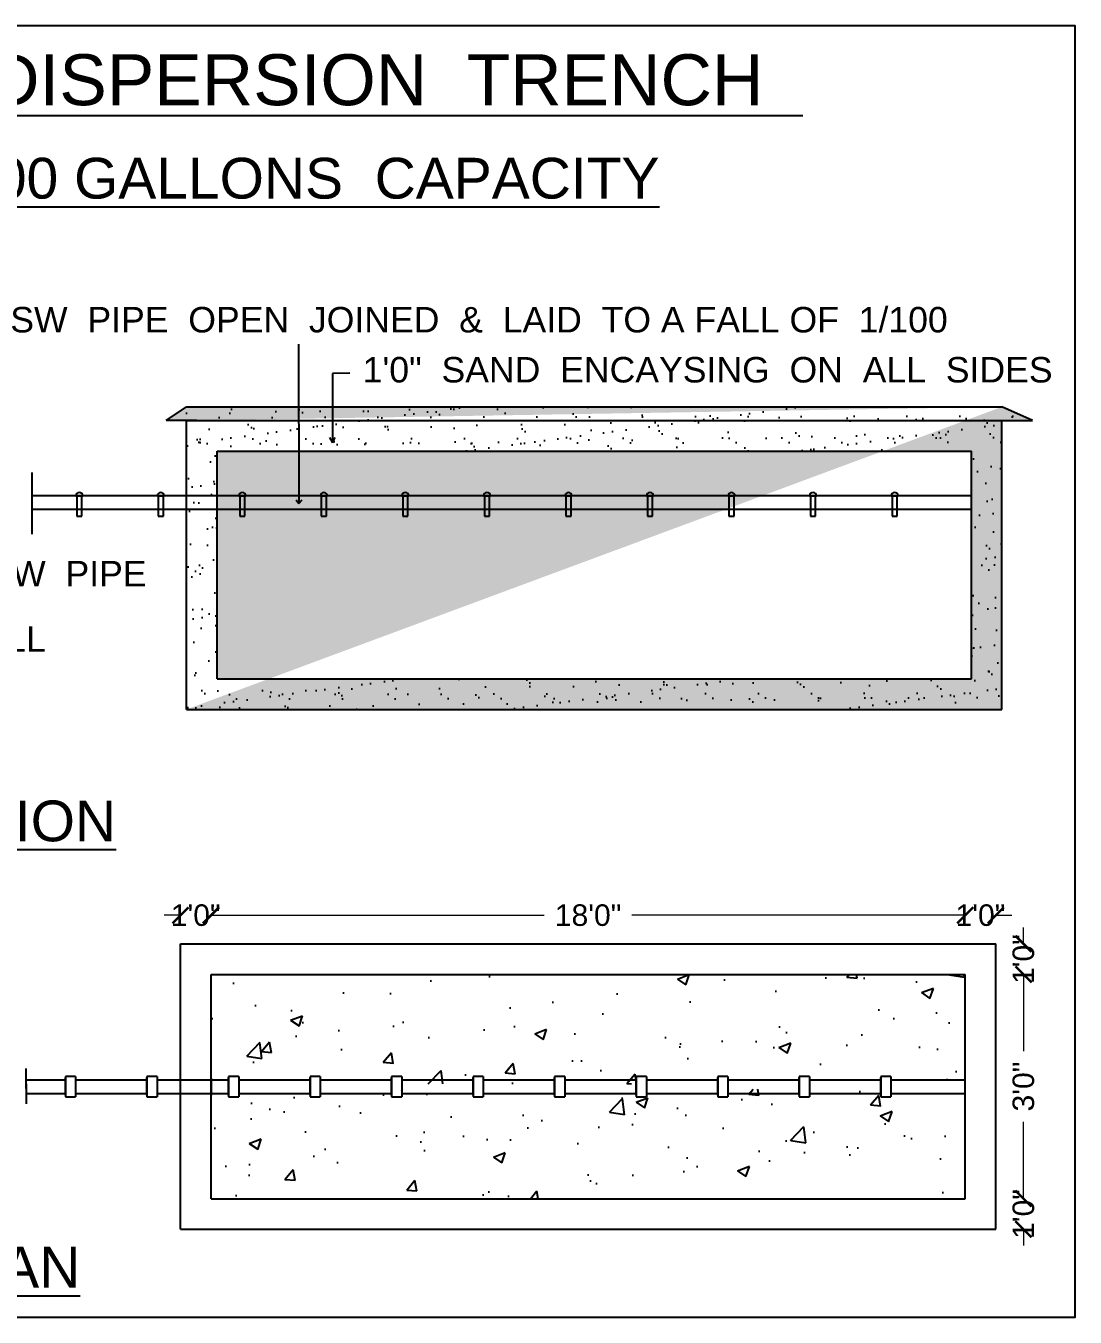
# Model space of a CAD drawing. Header units: metres. Extents: x 1738 to 2075, y -536 to -356.
# Drawn here: x 2068.26 to 2075.41, y -371.86 to -363.05 of the extents above; entities that cross this region are included whole.
import ezdxf
from ezdxf.enums import TextEntityAlignment as Align

# ---------------------------------------------------------------- set-up
doc = ezdxf.new("R2010")
doc.units = ezdxf.units.M
doc.header["$MEASUREMENT"] = 0
doc.header["$PDMODE"] = 98
doc.styles.get("Standard").update_dxf_attribs({"font": 'arial.ttf'})
doc.dimstyles.get("Standard").update_dxf_attribs({"dimtxt": 0.4600000000000001, "dimasz": 0.1, "dimexe": 0.15, "dimexo": 0, "dimgap": 0.09, "dimtad": 0, "dimzin": 0, "dimdsep": 46, "dimtxsty": 'Standard', "dimcen": 0.09, "dimse1": 1, "dimse2": 1, "dimsd1": 1, "dimsd2": 1, "dimadec": 0, "dimazin": 0, "dimtfac": 1, "dimtix": 1, "dimtofl": 0, "dimtmove": 0, "dimatfit": 3, "dimfxl": 0, "dimtolj": 1, "dimtzin": 0, "dimarcsym": 0})

# ---------------------------------------------------------------- blocks, each defined once
blk = doc.blocks.new('_ArchTick')
at = {"color": 0, "const_width": 0.15}
blk.add_lwpolyline([(-0.5, -0.5), (0.5, 0.5)], dxfattribs=at)
blk = doc.blocks.new('*D20')
at = {"lineweight": -2}
for p, q in [((63615.9643828489, 4243.717518060431), (63615.9643828489, 4249.717518060431)), ((63615.9643828489, 4232.355877489989), (63615.9643828489, 4226.355877489988))]:
    blk.add_line(p, q, dxfattribs=at)
at = {"layer": 'DEFPOINTS', "color": 0}
for p in [(63605.67847238, 4243.717518060431), (63615.9643828489, 4243.717518060431), (63594.31683180956, 4232.355877489989)]:
    blk.add_point(p, dxfattribs=at)
at = {"lineweight": -2, "xscale": 6, "yscale": 6, "zscale": 6}
for p, rotation in [((63615.9643828489, 4243.717518060431), 270), ((63615.9643828489, 4232.355877489989), 90)]:
    blk.add_blockref('_ArchTick', p, dxfattribs=dict(at, rotation=rotation))
at = {"color": 0, "insert": (63615.9643828489, 4238.03669777522), "char_height": 8, "attachment_point": 5, "rotation": 90}
blk.add_mtext('\\A1;1\'0"', dxfattribs=at)
blk = doc.blocks.new('*D19')
at = {"lineweight": -2}
for p, q in [((63302.70139050153, 4254.316576946107), (63296.70139050153, 4254.316576946107)), ((63314.06303107197, 4254.316576946107), (63320.06303107197, 4254.316576946107))]:
    blk.add_line(p, q, dxfattribs=at)
at = {"layer": 'DEFPOINTS', "color": 0}
for p in [(63314.06303107197, 4254.316576946107), (63302.70139050153, 4243.717518060432), (63314.06303107197, 4232.355877489989)]:
    blk.add_point(p, dxfattribs=at)
at = {"lineweight": -2, "xscale": 6, "yscale": 6, "zscale": 6}
blk.add_blockref('_ArchTick', (63302.70139050153, 4254.316576946107), dxfattribs=at)
at = {"lineweight": -2, "xscale": 6, "yscale": 6, "zscale": 6, "rotation": 180}
blk.add_blockref('_ArchTick', (63314.06303107197, 4254.316576946107), dxfattribs=at)
at = {"color": 0, "insert": (63308.38221078676, 4254.316576946107), "char_height": 8, "attachment_point": 5}
blk.add_mtext('\\A1;1\'0"', dxfattribs=at)
blk = doc.blocks.new('*D18')
at = {"lineweight": -2}
for p, q in [((63314.06303107197, 4254.316576946105), (63437.89241632995, 4254.316576946105)), ((63594.31683180956, 4254.316576946105), (63470.48744655157, 4254.316576946105))]:
    blk.add_line(p, q, dxfattribs=at)
at = {"layer": 'DEFPOINTS', "color": 0}
for p in [(63594.31683180956, 4254.316576946105), (63314.06303107197, 4232.355877489989), (63594.31683180956, 4232.355877489989)]:
    blk.add_point(p, dxfattribs=at)
at = {"lineweight": -2, "xscale": 6, "yscale": 6, "zscale": 6, "rotation": 180}
blk.add_blockref('_ArchTick', (63314.06303107197, 4254.316576946105), dxfattribs=at)
at = {"lineweight": -2, "xscale": 6, "yscale": 6, "zscale": 6}
blk.add_blockref('_ArchTick', (63594.31683180956, 4254.316576946105), dxfattribs=at)
at = {"color": 0, "insert": (63454.18993144076, 4254.316576946105), "char_height": 8, "attachment_point": 5}
blk.add_mtext('\\A1;18\'0"', dxfattribs=at)
blk = doc.blocks.new('*D17')
at = {"lineweight": -2}
for p, q in [((63594.31683180956, 4254.316576946105), (63588.31683180954, 4254.316576946105)), ((63605.67847238, 4254.316576946105), (63611.67847238, 4254.316576946105))]:
    blk.add_line(p, q, dxfattribs=at)
at = {"layer": 'DEFPOINTS', "color": 0}
for p in [(63605.67847238, 4254.316576946105), (63605.67847238, 4243.717518060431), (63594.31683180956, 4232.355877489989)]:
    blk.add_point(p, dxfattribs=at)
at = {"lineweight": -2, "xscale": 6, "yscale": 6, "zscale": 6}
blk.add_blockref('_ArchTick', (63594.31683180956, 4254.316576946105), dxfattribs=at)
at = {"lineweight": -2, "xscale": 6, "yscale": 6, "zscale": 6, "rotation": 180}
blk.add_blockref('_ArchTick', (63605.67847238, 4254.316576946105), dxfattribs=at)
at = {"color": 0, "insert": (63599.99765209477, 4254.316576946105), "char_height": 8, "attachment_point": 5}
blk.add_mtext('\\A1;1\'0"', dxfattribs=at)
blk = doc.blocks.new('*D22')
at = {"lineweight": -2}
for p, q in [((63615.96438284888, 4149.037179973414), (63615.96438284888, 4155.037179973414)), ((63615.96438284888, 4137.675539402971), (63615.96438284888, 4131.675539402968))]:
    blk.add_line(p, q, dxfattribs=at)
at = {"layer": 'DEFPOINTS', "color": 0}
for p in [(63605.67847238, 4149.037179973414), (63615.96438284888, 4149.037179973414), (63605.67847238, 4137.675539402971)]:
    blk.add_point(p, dxfattribs=at)
at = {"lineweight": -2, "xscale": 6, "yscale": 6, "zscale": 6}
for p, rotation in [((63615.96438284888, 4149.037179973414), 270), ((63615.96438284888, 4137.675539402971), 90)]:
    blk.add_blockref('_ArchTick', p, dxfattribs=dict(at, rotation=rotation))
at = {"color": 0, "insert": (63615.96438284888, 4143.356359688203), "char_height": 8, "attachment_point": 5, "rotation": 90}
blk.add_mtext('\\A1;1\'0"', dxfattribs=at)
blk = doc.blocks.new('*D21')
at = {"lineweight": -2}
for p, q in [((63615.9643828489, 4232.355877489989), (63615.9643828489, 4203.794581115852)), ((63615.9643828489, 4149.037179973414), (63615.9643828489, 4177.59847634755))]:
    blk.add_line(p, q, dxfattribs=at)
at = {"layer": 'DEFPOINTS', "color": 0}
for p in [(63594.31683180956, 4232.355877489989), (63615.9643828489, 4232.355877489989), (63605.67847238, 4149.037179973414)]:
    blk.add_point(p, dxfattribs=at)
at = {"lineweight": -2, "xscale": 6, "yscale": 6, "zscale": 6}
for p, rotation in [((63615.9643828489, 4232.355877489989), 90), ((63615.9643828489, 4149.037179973414), 270)]:
    blk.add_blockref('_ArchTick', p, dxfattribs=dict(at, rotation=rotation))
at = {"color": 0, "insert": (63615.9643828489, 4190.696528731709), "char_height": 8, "attachment_point": 5, "rotation": 90}
blk.add_mtext('\\A1;3\'0"', dxfattribs=at)
blk = doc.blocks.new('FDSAF')
h = blk.add_hatch()
h.set_pattern_fill('AR-SAND', color=256, scale=6.31202253913463, style=0)
h.set_pattern_definition([(37.50000000000001, (-471.3110959983969, -584.6624004122468), (-0.3976154962036261, 12.1621550589514), [0, -9.59427425948464, 0, -10.73043831652887, 0, -10.25703662609377]), (7.500000000000004, (-471.3110959983969, -584.6624004122468), (11.17087045288532, 17.81344957246023), [0, -5.175858482090393, 0, -8.647470878614442, 0, -3.313811833045678]), (327.5, (-479.0748837215287, -584.6624004122468), (19.65653362143812, 0.0357200734754881), [0, -3.156011269567315, 0, -11.36164057044233, 0, -14.83325296696638]), (317.5, (-479.0748837215287, -584.6624004122468), (18.97473888355258, 5.539907947912698), [0, -1.578005634783655, 0, -7.448186596178862, 0, -8.521230427831753])])
h.paths.add_polyline_path([(-330.1914683210271, -146.6210160668615), (-27.21438644256706, -146.6210160668615), (-27.21438644256706, -253.9253992321501), (-330.1914683210271, -253.9253992321501)])
h.paths.add_polyline_path([(-318.8298277505892, -157.9826566373058), (-38.57602701301221, -157.9826566373058), (-38.57602701301221, -242.5637586617086), (-318.8298277505892, -242.5637586617086)], flags=16)
edge = h.paths.add_edge_path()
edge.add_line((-330.1914683210271, -141.571398035554), (-27.21438644256705, -141.571398035554))
edge.add_line((-15.85274587212916, -146.6210160668615), (-27.21438644256706, -141.571398035554))
edge.add_line((-27.21438644256706, -146.6210160668615), (-15.85274587212916, -146.6210160668615))
edge.add_line((-337.7700735274557, -146.6210160668615), (-330.1914683210271, -141.571398035554))
edge.add_line((-326.4084329570178, -146.6210160668615), (-337.7700735274557, -146.6210160668615))
h = blk.add_hatch()
h.set_pattern_fill('AR-SAND', color=256, scale=3.787213523480779, style=0)
h.set_pattern_definition([(37.50000000000001, (-471.3110959983969, -584.6624004122468), (-0.2385692977221756, 7.297293035370838), [0, -5.756564555690784, 0, -6.438262989917325, 0, -6.154221975656267]), (7.500000000000004, (-471.3110959983969, -584.6624004122468), (6.702522271731192, 10.68806974347614), [0, -3.105515089254236, 0, -5.188482527168665, 0, -1.988287099827408]), (327.5, (-475.9693686322789, -584.6624004122468), (11.79392017286287, 0.0214320440852929), [0, -1.893606761740389, 0, -6.816984342265402, 0, -8.899951780179832]), (317.5, (-475.9693686322789, -584.6624004122468), (11.38484333013153, 3.323944768747621), [0, -0.9468033808701948, 0, -4.468911957707318, 0, -5.112738256699048])])
h.paths.add_polyline_path([(-318.8298277505892, -157.9826566373058), (-38.57602701301221, -157.9826566373058), (-38.57602701301221, -242.5637586617086), (-318.8298277505892, -242.5637586617086)], flags=16)
edge = h.paths.add_edge_path()
edge.add_line((-330.1914683210271, -141.571398035554), (-27.21438644256705, -141.571398035554))
edge.add_line((-337.7700735274557, -146.6210160668615), (-330.1914683210271, -141.571398035554))
edge.add_line((-326.4084329570178, -146.6210160668615), (-337.7700735274557, -146.6210160668615))
edge.add_line((-330.1914683210271, -253.9253992321501), (-330.1914683210271, -146.6210160668615))
edge.add_line((-330.1914683210271, -253.9253992321501), (-27.21438644256705, -253.9253992321501))
edge.add_line((-27.21438644256706, -253.9253992321501), (-27.21438644256706, -146.6210160668615))
edge.add_line((-27.21438644256706, -146.6210160668615), (-15.85274587212916, -146.6210160668615))
edge.add_line((-15.85274587212916, -146.6210160668615), (-27.21438644256706, -141.571398035554))
h = blk.add_hatch()
h.set_pattern_fill('AR-CONC', color=256, scale=6.31202253913463, style=0)
h.set_pattern_definition([(50, (-473.6025643012108, -495.0089926349568), (45.27362438999778, -3.960928903889591), [4.734016904350971, -52.07418594786069]), (355, (-473.6025643012108, -495.0089926349568), (-8.758015451002448, 47.47853701674245), [3.787213523480779, -41.65934875828858]), (100.4513999999999, (-469.8297623875914, -495.3390697544041), (36.51564256479744, 43.51757928859398), [4.023295159287232, -44.25624814080452]), (46.18419999999999, (-473.6025643012108, -482.3849475566876), (67.36449553614749, -10.4475974910011), [7.10102535652646, -78.11127892179107]), (96.63559999999981, (-467.9888569112445, -483.2555842034198), (58.99612063911971, 61.48653956897427), [6.03494292829151, -66.3843616070088]), (351.1842000000001, (-473.6025643012108, -482.3849475566876), (58.99607264154872, 61.48658564830944), [5.680820285221169, -62.48902313743288]), (21, (-467.2905417620786, -485.5409588262547), (37.6769076674014, -25.41339512561001), [4.734016904350971, -52.07418594786069]), (326, (-467.2905417620786, -485.5409588262547), (15.35811859206048, 45.77163428590227), [3.787213523480778, -41.65934875828853]), (71.45140000000002, (-464.1508008036471, -487.658743759214), (53.03504169497311, 20.35819764791508), [4.023295159287235, -44.25624814080458]), (37.50000000000001, (-473.6025643012108, -495.0089926349568), (0.7675328083535479, 21.01233508522628), [0, -41.15438695515779, 0, -42.29055101220203, 0, -41.81714932176689]), (7.500000000000004, (-473.6025643012108, -495.0089926349568), (16.60500849694564, 24.89535615100132), [0, -24.11192609949428, 0, -40.2075835742876, 0, -15.93785691131494]), (327.5, (-487.6783745634821, -495.0089926349568), (33.69499249016004, -1.423668587546958), [0, -15.78005634783658, 0, -49.23377580525013, 0, -65.32943328004346]), (317.5, (-493.9903971026142, -495.0089926349568), (36.81084245400727, 6.318649047612633), [0, -20.51407325218756, 0, -32.69627675271739, 0, -46.39336566263954])])
h.paths.add_polyline_path([(-321.1212960534031, -352.3923664305411), (-321.1212960534031, -393.1049118079582), (-314.613781209373, -393.1049118079582), (-314.613781209373, -390.7405527197216), (-310.8265676858937, -390.7405527197216), (-310.8265676858937, -393.1049118079582), (-284.3160730215313, -393.1049118079582), (-284.3160730215313, -390.7405527197216), (-280.5288594980448, -390.7405527197216), (-280.5288594980448, -393.1049118079582), (-254.0183648336824, -393.1049118079582), (-254.0183648336824, -390.7405527197216), (-250.2311513102031, -390.7405527197216), (-250.2311513102031, -393.1049118079582), (-223.7206566458335, -393.1049118079582), (-223.7206566458335, -390.7405527197216), (-219.9334431223542, -390.7405527197216), (-219.9334431223542, -393.1049118079582), (-193.4229484579919, -393.1049118079582), (-193.4229484579919, -390.7405527197216), (-189.6357349345126, -390.7405527197216), (-189.6357349345126, -393.1049118079582), (-163.1252402701429, -393.1049118079582), (-163.1252402701429, -390.7405527197216), (-159.3380267466637, -390.7405527197216), (-159.3380267466637, -393.1049118079582), (-132.827532082294, -393.1049118079582), (-132.827532082294, -390.7405527197216), (-129.0403185588147, -390.7405527197216), (-129.0403185588147, -393.1049118079582), (-102.5298238944524, -393.1049118079582), (-102.5298238944524, -390.7405527197216), (-98.74261037096585, -390.7405527197216), (-98.74261037096585, -393.1049118079582), (-72.23211570660352, -393.1049118079582), (-72.23211570660352, -390.7405527197216), (-68.44490218312421, -390.7405527197216), (-68.44490218312421, -393.1049118079582), (-40.86749531582609, -393.1049118079582), (-40.86749531582609, -352.3923664305411)])
h.paths.add_polyline_path([(-40.86749531582609, -435.7110639471166), (-40.86749531582609, -394.9985185697007), (-68.44490218312421, -394.9985185697007), (-68.44490218312421, -397.2187471851457), (-72.23211570660352, -397.2187471851457), (-72.23211570660352, -394.9985185696987), (-98.74261037096585, -394.9985185696987), (-98.74261037096585, -397.2187471851457), (-102.5298238944524, -397.2187471851457), (-102.5298238944524, -394.9985185697007), (-129.0403185588147, -394.9985185697007), (-129.0403185588147, -397.2187471851457), (-132.827532082294, -397.2187471851457), (-132.827532082294, -394.9985185696987), (-159.3380267466637, -394.9985185696987), (-159.3380267466637, -397.2187471851457), (-163.1252402701429, -397.2187471851457), (-163.1252402701429, -394.9985185697007), (-189.6357349345126, -394.9985185697007), (-189.6357349345126, -397.2187471851457), (-193.4229484579919, -397.2187471851457), (-193.4229484579919, -394.9985185696987), (-219.9334431223542, -394.9985185696987), (-219.9334431223542, -397.2187471851457), (-223.7206566458335, -397.2187471851457), (-223.7206566458335, -394.9985185697007), (-250.2311513102031, -394.9985185697007), (-250.2311513102031, -397.2187471851457), (-254.0183648336824, -397.2187471851457), (-254.0183648336824, -394.9985185696987), (-280.5288594980448, -394.9985185696987), (-280.5288594980448, -397.2187471851457), (-284.3160730215313, -397.2187471851457), (-284.3160730215313, -394.9985185697007), (-310.8265676858937, -394.9985185697007), (-310.8265676858937, -397.2187471851457), (-314.613781209373, -397.2187471851457), (-314.613781209373, -394.9985185696987), (-321.1212960534031, -394.9985185696987), (-321.1212960534031, -397.2077264583958), (-321.1212960534031, -435.7110639471166)])
for p, q in [((-288.6263844802816, -118.3082233148407), (-288.4535253326248, -177.4555017906987)), ((-269.5874119908622, -129.0031070537179), (-276.0273180369913, -129.172435236037)), ((-276.0273180369913, -129.172435236037), (-276.0273180369913, -154.9103427965619)), ((-337.7700735274557, -146.6210160668615), (-330.1914683210271, -141.571398035554)), ((-330.1914683210271, -141.571398035554), (-27.21438644256706, -141.571398035554)), ((-15.85274587212916, -146.6210160668615), (-27.21438644256706, -141.571398035554)), ((-326.4084329570178, -146.6210160668615), (-337.7700735274557, -146.6210160668615)), ((-330.1914683210271, -253.9253992321501), (-330.1914683210271, -146.6210160668615)), ((-330.1914683210271, -146.6210160668615), (-27.21438644256706, -146.6210160668615)), ((-27.21438644256706, -253.9253992321501), (-27.21438644256706, -146.6210160668615)), ((-27.21438644256706, -146.6210160668615), (-15.85274587212916, -146.6210160668615)), ((-277.0753399109017, -152.8800766390985), (-276.0273180369913, -154.9103427965619)), ((-276.0273180369913, -154.9103427965619), (-274.9732536400916, -152.9967610387775)), ((-318.8298277505892, -242.5637586617086), (-318.8298277505892, -157.9826566373058)), ((-318.8298277505892, -157.9826566373058), (-38.57602701301221, -157.9826566373058)), ((-38.57602701301221, -242.5637586617086), (-38.57602701301221, -157.9826566373058)), ((-387.5281778253922, -188.7857631028746), (-387.5281778253922, -165.9933102371014)), ((-368.7977004015412, -174.6427128379846), (-387.5281778253922, -174.6427128379846)), ((-38.57602701301221, -174.6427128379846), (-371.356937877732, -174.6427128379846)), ((-371.356937877732, -174.6427128379846), (-368.7977004015412, -174.6427128379846)), ((-371.356937877732, -174.6427128379846), (-368.7977004015412, -174.6427128379846)), ((-371.0241225205027, -174.6427128379846), (-371.0241225205027, -182.2171398849459)), ((-371.0241225205027, -174.6427128379846), (-371.0241225205027, -182.2171398849459)), ((-369.1305157587703, -182.2171398849459), (-369.1305157587703, -174.6427128379846)), ((-369.1305157587703, -182.2171398849459), (-369.1305157587703, -174.6427128379846)), ((-341.0592296898831, -174.6427128379846), (-338.4999922136994, -174.6427128379846)), ((-340.7264143326611, -174.6427128379846), (-340.7264143326611, -182.2171398849459)), ((-338.8328075709214, -182.2171398849459), (-338.8328075709214, -174.6427128379846)), ((-310.7615215020341, -174.6427128379846), (-308.2022840258505, -174.6427128379846)), ((-310.4287061448122, -174.6427128379846), (-310.4287061448122, -182.2171398849459)), ((-308.5350993830798, -182.2171398849459), (-308.5350993830798, -174.6427128379846)), ((-289.4292088918446, -176.0307093535393), (-288.4535253326248, -177.4555017906987)), ((-288.4535253326248, -177.4555017906987), (-287.2526873359166, -176.0307093535393)), ((-280.4638133141999, -174.6427128379846), (-277.9045758380016, -174.6427128379846)), ((-280.1309979569778, -174.6427128379846), (-280.1309979569778, -182.2171398849459)), ((-278.2373911952309, -182.2171398849459), (-278.2373911952309, -174.6427128379846)), ((-250.1661051263509, -174.6427128379846), (-247.6068676501601, -174.6427128379846)), ((-249.8332897691216, -174.6427128379846), (-249.8332897691216, -182.2171398849459)), ((-247.939683007382, -182.2171398849459), (-247.939683007382, -174.6427128379846)), ((-219.868396938502, -174.6427128379846), (-217.3091594623111, -174.6427128379846)), ((-219.5355815812727, -174.6427128379846), (-219.5355815812727, -182.2171398849459)), ((-217.6419748195331, -182.2171398849459), (-217.6419748195331, -174.6427128379846)), ((-189.570688750653, -174.6427128379846), (-187.0114512744621, -174.6427128379846)), ((-189.2378733934311, -174.6427128379846), (-189.2378733934311, -182.2171398849459)), ((-187.3442666316914, -182.2171398849459), (-187.3442666316914, -174.6427128379846)), ((-159.2729805628041, -174.6427128379846), (-156.7137430866132, -174.6427128379846)), ((-158.940165205582, -174.6427128379846), (-158.940165205582, -182.2171398849459)), ((-157.0465584438498, -182.2171398849459), (-157.0465584438498, -174.6427128379846)), ((-128.9752723749698, -174.6427128379846), (-126.4160348987716, -174.6427128379846)), ((-128.6424570177405, -174.6427128379846), (-128.6424570177405, -182.2171398849459)), ((-126.7488502559936, -182.2171398849459), (-126.7488502559936, -174.6427128379846)), ((-98.67756418712088, -174.6427128379846), (-96.11832671092995, -174.6427128379846)), ((-98.34474882989163, -174.6427128379846), (-98.34474882989163, -182.2171398849459)), ((-96.45114206815195, -182.2171398849459), (-96.45114206815195, -174.6427128379846)), ((-68.37985599927197, -174.6427128379846), (-65.82061852308108, -174.6427128379846)), ((-68.0470406420427, -174.6427128379846), (-68.0470406420427, -182.2171398849459)), ((-66.15343388030306, -182.2171398849459), (-66.15343388030306, -174.6427128379846)), ((-369.1305157587703, -179.6923308692912), (-387.5281778253922, -179.6923308692912)), ((-38.57602701301221, -179.6923308692912), (-371.0241225205027, -179.6923308692912)), ((-371.0241225205027, -182.2171398849459), (-369.1305157587703, -182.2171398849459)), ((-371.0241225205027, -182.2171398849459), (-369.1305157587703, -182.2171398849459)), ((-340.7264143326611, -182.2171398849459), (-338.8328075709214, -182.2171398849459)), ((-310.4287061448122, -182.2171398849459), (-308.5350993830798, -182.2171398849459)), ((-280.1309979569778, -182.2171398849459), (-278.2373911952309, -182.2171398849459)), ((-249.8332897691216, -182.2171398849459), (-247.939683007382, -182.2171398849459)), ((-219.5355815812727, -182.2171398849459), (-217.6419748195331, -182.2171398849459)), ((-189.2378733934311, -182.2171398849459), (-187.3442666316914, -182.2171398849459)), ((-158.940165205582, -182.2171398849459), (-157.0465584438498, -182.2171398849459)), ((-128.6424570177405, -182.2171398849459), (-126.7488502559936, -182.2171398849459)), ((-98.34474882989163, -182.2171398849459), (-96.45114206815195, -182.2171398849459)), ((-68.0470406420427, -182.2171398849459), (-66.15343388030306, -182.2171398849459)), ((-318.8298277505892, -242.5637586617086), (-38.57602701301221, -242.5637586617086)), ((-330.1914683210271, -253.9253992321501), (-27.21438644256706, -253.9253992321501)), ((-332.482936623841, -330.4316669744248), (-332.960224521441, -330.4316669744248)), ((-332.482936623841, -447.0727045175608), (-332.482936623841, -341.0307258600969)), ((-332.482936623841, -341.0307258600969), (-29.50585474538093, -341.0307258600969)), ((-29.50585474538093, -447.0727045175608), (-29.50585474538093, -341.0307258600969)), ((-321.1212960534031, -435.7110639471166), (-321.1212960534031, -352.3923664305411)), ((-321.1212960534031, -352.3923664305411), (-40.86749531582609, -352.3923664305411)), ((-40.86749531582609, -435.7110639471166), (-40.86749531582609, -352.3923664305411)), ((-40.86749531582609, -352.3923664305411), (-40.86749531582609, -352.3923664305411)), ((-40.86749531582609, -352.3923664305411), (-40.86749531582609, -352.3923664305411)), ((-389.8196461282059, -394.7416291546943), (-389.8196461282059, -387.3078469057082)), ((-389.8196461282059, -394.7416291546943), (-389.8196461282059, -391.5269061731742)), ((-389.8196461282059, -391.5269061731742), (-375.2091975850563, -391.5269061731742)), ((-389.8196461282059, -393.1049118079582), (-389.8196461282059, -400.5386940569422)), ((-389.8196461282059, -393.1049118079582), (-389.8196461282059, -400.5386940569422)), ((-375.2091975850563, -390.2755223920967), (-375.2091975850563, -397.849949439058)), ((-371.4219840615842, -390.2755223920967), (-375.2091975850563, -390.2755223920967)), ((-375.2091975850563, -390.2755223920967), (-375.2091975850563, -397.849949439058)), ((-371.4219840615842, -390.2755223920967), (-375.2091975850563, -390.2755223920967)), ((-375.2091975850563, -397.2187471851457), (-375.2091975850563, -390.7405527197216)), ((-375.2091975850563, -397.2187471851457), (-375.2091975850563, -390.7405527197216)), ((-371.4219840615842, -390.2755223920967), (-371.4219840615842, -397.849949439058)), ((-371.4219840615842, -390.9067246460109), (-371.4219840615842, -397.2187471851457)), ((-371.4219840615842, -391.5269061731742), (-344.9114893972219, -391.5269061731742)), ((-344.9114893972219, -390.2755223920967), (-344.9114893972219, -397.849949439058)), ((-341.1242758737426, -390.2755223920967), (-344.9114893972219, -390.2755223920967)), ((-344.9114893972219, -397.2187471851457), (-344.9114893972219, -390.7405527197216)), ((-341.1242758737426, -390.2755223920967), (-341.1242758737426, -397.849949439058)), ((-341.1242758737426, -391.5269061731742), (-314.613781209373, -391.5269061731742)), ((-321.1212960534031, -390.8957039192618), (-321.1212960534031, -397.2077264583958)), ((-314.613781209373, -390.2755223920967), (-314.613781209373, -397.849949439058)), ((-310.8265676858864, -390.2755223920967), (-314.613781209373, -390.2755223920967)), ((-314.613781209373, -397.2187471851457), (-314.613781209373, -390.7405527197216)), ((-310.8265676858864, -390.2755223920967), (-310.8265676858864, -397.849949439058)), ((-310.8265676858864, -391.5269061731742), (-284.3160730215313, -391.5269061731742)), ((-284.3160730215313, -390.2755223920967), (-284.3160730215313, -397.849949439058)), ((-280.5288594980375, -390.2755223920967), (-284.3160730215313, -390.2755223920967)), ((-284.3160730215313, -397.2187471851457), (-284.3160730215313, -390.7405527197216)), ((-280.5288594980375, -390.2755223920967), (-280.5288594980375, -397.849949439058)), ((-280.5288594980375, -391.5269061731742), (-254.0183648336824, -391.5269061731742)), ((-254.0183648336824, -390.2755223920967), (-254.0183648336824, -397.849949439058)), ((-250.2311513102031, -390.2755223920967), (-254.0183648336824, -390.2755223920967)), ((-254.0183648336824, -397.2187471851457), (-254.0183648336824, -390.7405527197216)), ((-250.2311513102031, -390.2755223920967), (-250.2311513102031, -397.849949439058)), ((-250.2311513102031, -391.5269061731742), (-223.7206566458262, -391.5269061731742)), ((-223.7206566458262, -390.2755223920967), (-223.7206566458262, -397.849949439058)), ((-219.9334431223542, -390.2755223920967), (-223.7206566458262, -390.2755223920967)), ((-223.7206566458262, -397.2187471851457), (-223.7206566458262, -390.7405527197216)), ((-219.9334431223542, -390.2755223920967), (-219.9334431223542, -397.849949439058)), ((-219.9334431223542, -391.5269061731742), (-193.4229484579919, -391.5269061731742)), ((-193.4229484579919, -390.2755223920967), (-193.4229484579919, -397.849949439058)), ((-189.6357349345126, -390.2755223920967), (-193.4229484579919, -390.2755223920967)), ((-193.4229484579919, -397.2187471851457), (-193.4229484579919, -390.7405527197216)), ((-189.6357349345126, -390.2755223920967), (-189.6357349345126, -397.849949439058)), ((-189.6357349345126, -391.5269061731742), (-163.1252402701429, -391.5269061731742)), ((-163.1252402701429, -390.2755223920967), (-163.1252402701429, -397.849949439058)), ((-159.3380267466564, -390.2755223920967), (-163.1252402701429, -390.2755223920967)), ((-163.1252402701429, -397.2187471851457), (-163.1252402701429, -390.7405527197216)), ((-159.3380267466564, -390.2755223920967), (-159.3380267466564, -397.849949439058)), ((-159.3380267466564, -391.5269061731742), (-132.827532082294, -391.5269061731742)), ((-132.827532082294, -390.2755223920967), (-132.827532082294, -397.849949439058)), ((-129.0403185588075, -390.2755223920967), (-132.827532082294, -390.2755223920967)), ((-132.827532082294, -397.2187471851457), (-132.827532082294, -390.7405527197216)), ((-129.0403185588075, -390.2755223920967), (-129.0403185588075, -397.849949439058)), ((-129.0403185588075, -391.5269061731742), (-102.5298238944451, -391.5269061731742)), ((-102.5298238944451, -390.2755223920967), (-102.5298238944451, -397.849949439058)), ((-98.74261037096585, -390.2755223920967), (-102.5298238944451, -390.2755223920967)), ((-102.5298238944451, -397.2187471851457), (-102.5298238944451, -390.7405527197216)), ((-98.74261037096585, -390.2755223920967), (-98.74261037096585, -397.849949439058)), ((-98.74261037096585, -391.5269061731742), (-72.23211570659623, -391.5269061731742)), ((-72.23211570659623, -390.2755223920967), (-72.23211570659623, -397.849949439058)), ((-68.44490218312421, -390.2755223920967), (-72.23211570659623, -390.2755223920967)), ((-72.23211570659623, -397.2187471851457), (-72.23211570659623, -390.7405527197216)), ((-68.44490218312421, -390.2755223920967), (-68.44490218312421, -397.849949439058)), ((-68.44490218312421, -391.5269061731742), (-40.86749531582609, -391.5269061731742)), ((-389.8196461282059, -396.5765242044827), (-375.2091975850563, -396.5765242044836)), ((-375.2091975850563, -397.849949439058), (-371.4219840615842, -397.849949439058)), ((-375.2091975850563, -397.849949439058), (-371.4219840615842, -397.849949439058)), ((-371.4219840615842, -396.5765242044827), (-344.9114893972219, -396.5765242044827)), ((-344.9114893972219, -397.849949439058), (-341.1242758737426, -397.849949439058)), ((-341.1242758737426, -396.5765242044827), (-314.613781209373, -396.5765242044827)), ((-314.613781209373, -397.849949439058), (-310.8265676858864, -397.849949439058)), ((-310.8265676858864, -396.5765242044827), (-284.3160730215313, -396.5765242044827)), ((-284.3160730215313, -397.849949439058), (-280.5288594980375, -397.849949439058)), ((-280.5288594980375, -396.5765242044827), (-254.0183648336824, -396.5765242044827)), ((-254.0183648336824, -397.849949439058), (-250.2311513102031, -397.849949439058)), ((-250.2311513102031, -396.5765242044827), (-223.7206566458262, -396.5765242044827)), ((-223.7206566458262, -397.849949439058), (-219.9334431223542, -397.849949439058)), ((-219.9334431223542, -396.5765242044827), (-193.4229484579919, -396.5765242044827)), ((-193.4229484579919, -397.849949439058), (-189.6357349345126, -397.849949439058)), ((-189.6357349345126, -396.5765242044827), (-163.1252402701429, -396.5765242044827)), ((-163.1252402701429, -397.849949439058), (-159.3380267466564, -397.849949439058)), ((-159.3380267466564, -396.5765242044836), (-132.827532082294, -396.5765242044836)), ((-132.827532082294, -397.849949439058), (-129.0403185588075, -397.849949439058)), ((-129.0403185588075, -396.5765242044836), (-102.5298238944451, -396.5765242044836)), ((-102.5298238944451, -397.849949439058), (-98.74261037096585, -397.849949439058)), ((-98.74261037096585, -396.5765242044836), (-72.23211570659623, -396.5765242044836)), ((-72.23211570659623, -397.849949439058), (-68.44490218312421, -397.849949439058)), ((-68.44490218312421, -396.5765242044836), (-40.86749531582609, -396.5765242044836)), ((-321.1212960534031, -435.7110639471166), (-40.86749531582609, -435.7110639471166)), ((-332.482936623841, -447.0727045175608), (-29.50585474538093, -447.0727045175608)), ((-29.50585474538093, -447.0727045175608), (-29.50585474538093, -447.0727045175608)), ((-29.50585474538093, -447.0727045175608), (-29.50585474538093, -447.0727045175608))]:
    blk.add_line(p, q)
blk.add_lwpolyline([(-825.1478700449443, -479.7325021277863), (0, -479.7325021277863), (0, 0), (-825.1478700449443, 0)], close=True)
for centre in [(-370.0773191396438, -174.6427128379846), (-370.0773191396438, -174.6427128379846), (-339.7796109517876, -174.6427128379846), (-309.4819027639386, -174.6427128379846), (-279.1841945760971, -174.6427128379846), (-248.8864863882481, -174.6427128379846), (-218.5887782004138, -174.6427128379846), (-188.2910700125576, -174.6427128379846), (-157.9933618247087, -174.6427128379846), (-127.695653636867, -174.6427128379846), (-97.39794544901815, -174.6427128379846), (-67.10023726118379, -174.6427128379846)]:
    blk.add_arc(centre, 1.279618738095118, 0, 180)
for s, height, p in [('%%USEPTIC  TANK  WITH  DISPERSION  TRENCH  ', 18.93606761740389, (-681.6784261146895, -29.5010626647063)), ('%%U1000 GALLONS  CAPACITY', 15.14885409392312, (-424.9718026438348, -64.18069046970322)), ('%%USECTION', 15.14885409392312, (-450.4358882867674, -302.9541833914172)), ('%%UPLAN', 15.14885409392312, (-424.9718026438348, -468.738644695292))]:
    blk.add_text(s, height=height).set_placement(p)
for s, p in [('SW  PIPE  OPEN  JOINED  &  LAID  TO A FALL OF  1/100', (-221.5279060785542, -113.9071189975748)), ('1\'0"  SAND  ENCAYSING  ON  ALL  SIDES', (-136.5714428545834, -132.4968637963611)), ('OUTLET  6"  SW  PIPE', (-413.9137031893624, -208.2372337881752)), ('DWARF  WALL', (-428.4464456118874, -232.5107516989338))]:
    blk.add_text(s, height=9.468033808701943).set_placement(p, align=Align.CENTER)
dim = blk.add_linear_dim(base=(-321.1212960534031, -330.4316669744221), p1=(-332.482936623841, -341.0307258600969), p2=(-321.1212960534031, -352.3923664305411), text='1\'0"', dimstyle='Standard')
dim.commit()
dim.dimension.update_dxf_attribs({"geometry": '*D19', "text_midpoint": (-326.802116338622, -330.4316669744221), "insert": (-63635.18432712537, -4584.748243920532)})
for base, p1, p2, text, picture, middle in [((-40.86749531582609, -330.4316669744248), (-321.1212960534031, -352.3923664305411), (-40.86749531582609, -352.3923664305411), '18\'0"', '*D18', (-180.9943956846182, -330.4316669744248)), ((-29.50585474538093, -330.4316669744248), (-40.86749531582609, -352.3923664305411), (-29.50585474538093, -341.0307258600997), '1\'0"', '*D17', (-35.18667503059987, -330.4316669744248))]:
    dim = blk.add_linear_dim(base=base, p1=p1, p2=p2, text=text, dimstyle='Standard', override={"dimtmove": 1})
    dim.commit()
    dim.dimension.update_dxf_attribs({"geometry": picture, "text_midpoint": middle, "insert": (-63635.18432712537, -4584.748243920532)})
for base, p1, p2, text, picture, middle in [((-19.21994427648314, -341.0307258600997), (-40.86749531582609, -352.3923664305411), (-29.50585474538093, -341.0307258600997), '1\'0"', '*D20', (-19.21994427648314, -346.7115461453095)), ((-19.21994427648314, -352.3923664305411), (-29.50585474538093, -435.7110639471166), (-40.86749531582609, -352.3923664305411), '3\'0"', '*D21', (-19.21994427648314, -394.051715188818))]:
    dim = blk.add_linear_dim(base=base, p1=p1, p2=p2, angle=90, text=text, dimstyle='Standard', override={"dimtmove": 1})
    dim.commit()
    dim.dimension.update_dxf_attribs({"geometry": picture, "text_midpoint": middle, "insert": (-63635.18432712537, -4584.748243920532)})
dim = blk.add_linear_dim(base=(-19.2199442764977, -435.7110639471166), p1=(-29.50585474538093, -447.0727045175608), p2=(-29.50585474538093, -435.7110639471166), angle=90, text='1\'0"', dimstyle='Standard')
dim.commit()
dim.dimension.update_dxf_attribs({"geometry": '*D22', "text_midpoint": (-19.2199442764977, -441.3918842323274), "insert": (-63635.18432712537, -4584.748243920532)})

msp = doc.modelspace()

# ---------------------------------------------------------------- block references
at = {"lineweight": 20, "xscale": 0.0183465215998818, "yscale": 0.0183465215998818, "zscale": 0.0183465215998818}
msp.add_blockref('FDSAF', (2075.412161310935, -363.0542064359018), dxfattribs=at)

doc.saveas('drawing.dxf')
